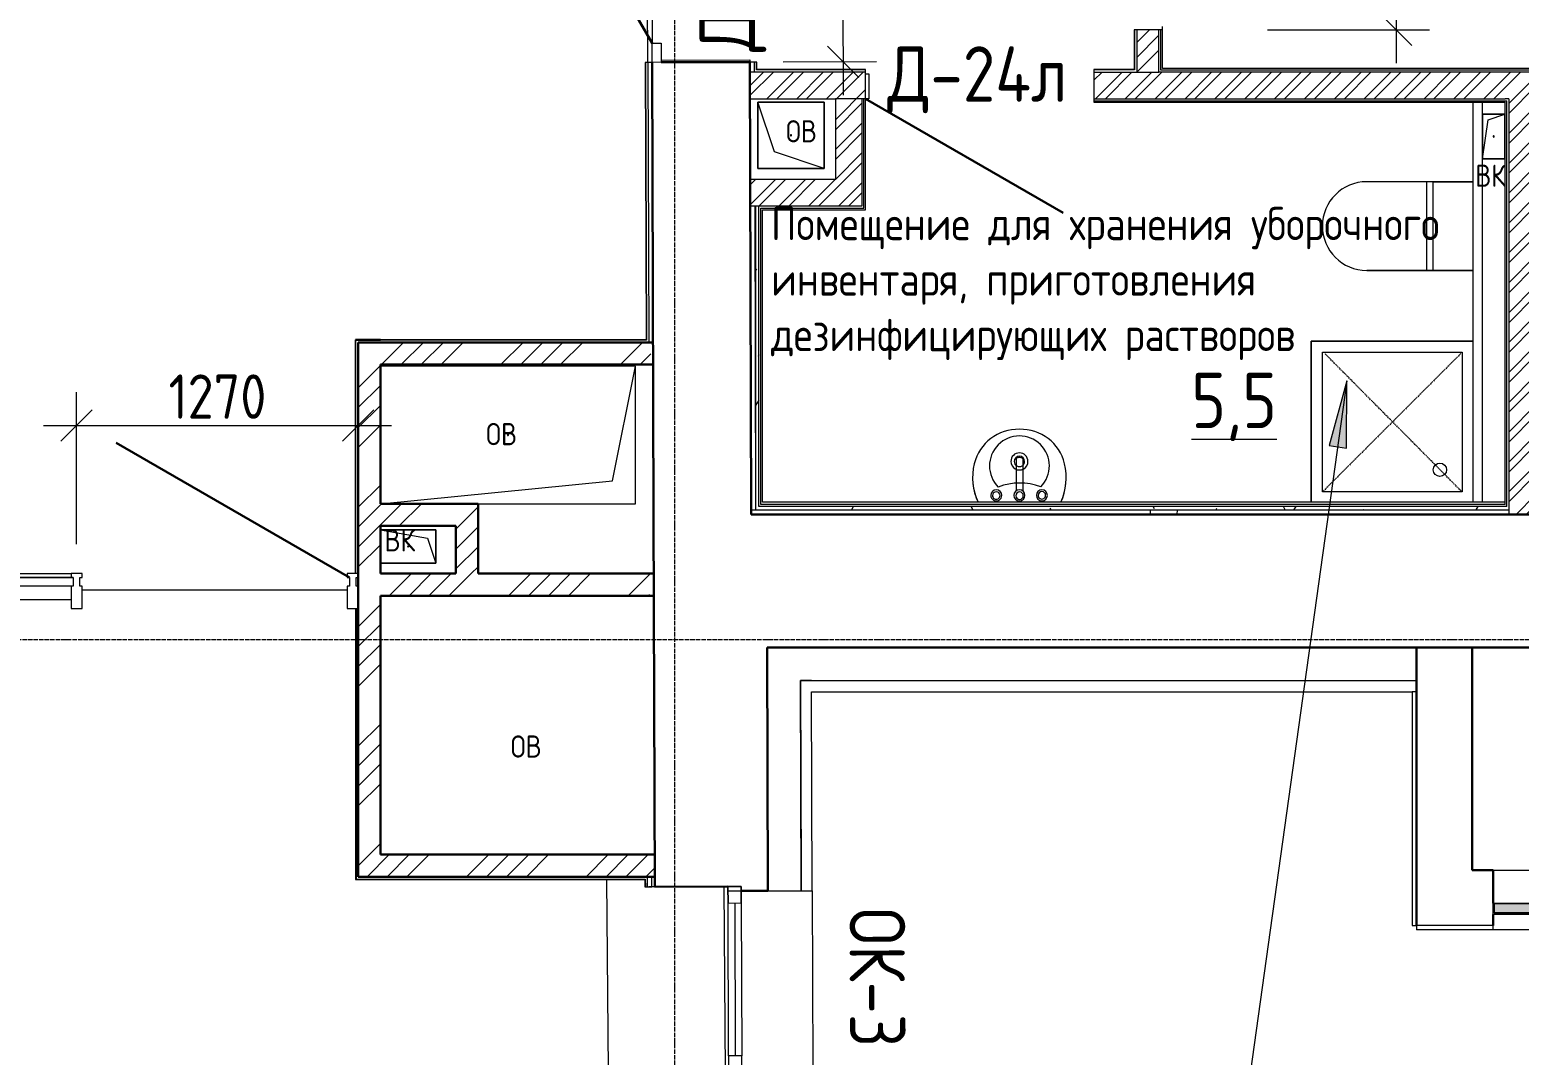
# Model space of a CAD drawing. Header units: millimetres. Extents: x -11345 to 411485, y -9810 to 73012.
# Drawn here: x 77995 to 84711, y 6421 to 11044 of the extents above; entities that cross this region are included whole.
import ezdxf

# ---------------------------------------------------------------- set-up
doc = ezdxf.new("R2010")
doc.units = ezdxf.units.MM
doc.linetypes.add('ADSK_Линия сетки', pattern=[25, 20, -2.5, 0, -2.5])
doc.linetypes.add('Hidden', pattern=[7.14375, 4.7625, -2.38125])
for name, color, linetype, lineweight in [('_ Окна', 7, 'Continuous', 9), ('Аннотация', 7, 'Continuous', 18), ('Витраж', 7, 'Continuous', 9), ('Двери', 7, 'Continuous', 9), ('Марки дверей', 7, 'Continuous', 20), ('Марки окон', 7, 'Continuous', 20), ('Марки помещений', 7, 'Continuous', 20), ('Обобщенные модели', 7, 'Continuous', 18), ('Окна', 7, 'Continuous', 9), ('Оси', 253, 'Continuous', 9), ('Перекрытие', 7, 'Continuous', 9), ('Размеры', 7, 'Continuous', 5), ('Сантехника', 7, 'Continuous', 18), ('Стены внутренние', 7, 'Continuous', 18), ('Стены наружные', 7, 'Continuous', 18), ('Стены несущие', 7, 'Continuous', 30), ('Стены отделка', 7, 'Continuous', 30), ('Стены штриховка', 7, 'Continuous', 9)]:
    doc.layers.add(name, color=color, linetype=linetype, lineweight=lineweight)
doc.styles.add('GOST Common_2', font='GOST_Common.ttf', dxfattribs={"width": 0.9, "height": 250})
doc.styles.add('GOST Common_5', font='GOST_Common.ttf', dxfattribs={"width": 0.9, "height": 100})
doc.styles.add('GOST Common_7', font='GOST_Common.ttf', dxfattribs={"width": 0.9, "height": 200})
doc.dimstyles.new('ADSK_Основной_2_мм', dxfattribs={"dimscale": 304.8, "dimtxt": 201.142999, "dimasz": 0.463911, "dimexe": 0.492126, "dimexo": 0.492126, "dimgap": 0.098425, "dimtad": 1, "dimrnd": 0.01, "dimdsep": 46, "dimtxsty": 'GOST Common_7', "dimblk1": 'OBLIQUE', "dimblk2": 'OBLIQUE', "dimsah": 1, "dimcen": 0.09, "dimdle": 0.492126, "dimazin": 2, "dimtfac": 1, "dimtdec": 4, "dimtix": 1, "dimtmove": 0, "dimatfit": 3, "dimfxl": 1, "dimtvp": 1, "dimtolj": 1, "dimtzin": 0, "dimlwd": 20, "dimlwe": 20, "dimarcsym": 2})
pattern_1 = [(0, (32053.86, 0), (406.4, 101.6), [33.528, -271.272, 33.528, -271.272, -1625.6]), (0, (32053.86, 0), (406.4, 101.6), [-609.6, 33.528, -576.072, 33.528, -271.272, -711.2]), (0, (32053.86, 0), (406.4, 101.6), [-1524, 33.528, -169.672, 33.528, -474.472]), (120, (32206.26, 50.8), (-291.18818, 301.15272), [33.528, -271.272, 33.528, -271.272, -1625.6]), (120, (32206.26, 50.8), (-291.18818, 301.15272), [-609.6, 33.528, -576.072, 33.528, -271.272, -711.2]), (120, (32206.26, 50.8), (-291.18818, 301.15272), [-1524, 33.528, -169.672, 33.528, -474.472]), (240, (32257.06, 254), (-115.21182, -402.75272), [33.528, -271.272, 33.528, -271.272, -1625.6]), (240, (32257.06, 254), (-115.21182, -402.75272), [-609.6, 33.528, -576.072, 33.528, -271.272, -711.2]), (240, (32257.06, 254), (-115.21182, -402.75272), [-1524, 33.528, -169.672, 33.528, -474.472])]

# ---------------------------------------------------------------- blocks, each defined once
blk = doc.blocks.new('AC_Дверь_Однопольная_Деревянная - 1000х2100 композит Д24л-3634978-План 1-го этажа')
at = {"layer": 'Двери', "lineweight": 30}
blk.add_line((515, 75), (-377, 590), dxfattribs=at)
blk = doc.blocks.new('Shower Tray _1_ - 730 x 730mm-665911-План 1-го этажа')
at = {"layer": 'Сантехника'}
for p, q in [((365, -365), (365, 360.9)), ((365, 360.9), (365, -365)), ((-315, -315), (-315, 315)), ((-315, 315), (315, 315)), ((315, 315), (315, -315)), ((315, -315), (-315, -315)), ((-365, -365), (365, -365)), ((365, -365), (-365, -365))]:
    blk.add_line(p, q, dxfattribs=at)
at = {"layer": 'Сантехника', "color": 8, "linetype": 'Hidden', "lineweight": 9, "true_color": 0x808080}
for p, q in [((-315, -315), (315, 315)), ((-315, 315), (304.3, -309.7))]:
    blk.add_line(p, q, dxfattribs=at)
at = {"layer": 'Сантехника'}
blk.add_circle((-215, 215), 30, dxfattribs=at)
blk = doc.blocks.new('SND_2D_Унитаз1 - 700x400-V2-План 1-го этажа')
at = {"layer": 'Сантехника'}
for p, q in [((-200, 160), (-200, -320)), ((-200, -20), (-200, 160)), ((200, -320), (200, 160)), ((200, 160), (200, -20)), ((-200, -20), (-200, -320)), ((200, -20), (-200, -20)), ((-200, -50), (200, -50)), ((200, -20), (200, -320))]:
    blk.add_line(p, q, dxfattribs=at)
blk.add_arc((0, -320), 200, 180, 360, dxfattribs=at)
blk.add_arc((0, -320), 200, 180, 360, dxfattribs=at)
blk = doc.blocks.new('Sink - Cloakroom - 440 x 350mm-V3-План 1-го этажа')
at = {"layer": 'Сантехника'}
for p, q in [((-15, -214.9), (-15, -70.7)), ((15, -214.9), (15, -70.7))]:
    blk.add_line(p, q, dxfattribs=at)
for centre, radius, start, end in [((53.3, -130.8), 264.4, 155.06502, 193.63505), ((53.3, -130.8), 264.4, 155.12373, 193.63505), ((-101.3, -50.7), 25, 0, 180), ((-101.3, -50.7), 25, 180, 0), ((-101.3, -50.7), 17, 360, 180), ((-101.3, -50.7), 17, 180, 360), ((0, -50.7), 25, 0, 180), ((0, -50.7), 25, 180, 0), ((-0.8, -49.2), 16.8, 90, 270), ((-0.8, -49.2), 16.8, 270, 90), ((104.3, -50.7), 25, 360, 180), ((104.3, -50.7), 25, 180, 360), ((104.3, -49.7), 17, 360, 180), ((104.3, -49.7), 17, 180, 360), ((-53.3, -130.8), 264.4, 346.36495, 24.93498), ((-53.3, -130.8), 264.4, 346.36495, 24.87627), ((0, -183.6), 135, 135.46291, 45.05561), ((-1.6, 160.3), 266.6, 249.19864, 291.31988), ((-5.9, -145.1), 203.5, 193.63505, 271.65578), ((-5.9, -145.1), 203.5, 193.63505, 271.65578), ((0, -203.6), 38.6, 360, 180), ((0, -203.6), 23.5, 360, 180), ((5.9, -145.1), 203.5, 268.34422, 346.36495), ((5.9, -145.1), 203.5, 268.34422, 346.36495), ((0, -203.6), 38.6, 180, 360), ((0, -203.6), 23.5, 180, 360)]:
    blk.add_arc(centre, radius, start, end, dxfattribs=at)
blk.add_ellipse((0, -214.9), major_axis=(-15, 0), ratio=0.428525, start_param=0, end_param=3.141593, dxfattribs=at)
blk = doc.blocks.new('AC_ДверьВитражная_Однопольная_Алюминиевая - Остекленная Правая-6453679-План 1-го этажа')
at = {"layer": 'Двери', "lineweight": 30}
blk.add_line((-607.5, 0), (444.7, -607.5), dxfattribs=at)
blk = doc.blocks.new('Прямоугольный импост - Импост структурный с накладкой - 160мм-6453690-План 1-го этажа')
at = {"layer": 'Витраж', "lineweight": 18}
for p, q in [((0, 17), (-50, 17)), ((-50, 17), (-50, 0)), ((-50, 0), (-40, 0)), ((-40, 0), (-40, -40)), ((-10, -40), (-10, 0)), ((-10, 0), (0, 0)), ((0, 0), (0, 17)), ((-40, -40), (-50, -40)), ((-50, -40), (-50, -140)), ((0, -40), (-10, -40)), ((0, -140), (0, -40)), ((-50, -140), (0, -140))]:
    blk.add_line(p, q, dxfattribs=at)
blk = doc.blocks.new('PNS_Панель прямоугольная - Нр_Стекло - 40мм-6453691-План 1-го этажа')
at = {"layer": '_ Окна'}
for p, q in [((-527.5, 40), (527.5, 40)), ((527.5, 0), (-527.5, 0))]:
    blk.add_line(p, q, dxfattribs=at)
at = {"layer": 'Окна'}
blk.add_line((-537.5, 0), (537.5, 0), dxfattribs=at)
blk = doc.blocks.new('Прямоугольный импост - Импост структурный с накладкой - 160мм-6453677-План 1-го этажа')
at = {"layer": 'Витраж', "lineweight": 18}
for p, q in [((-25, 0), (-25, 17)), ((-25, 17), (25, 17)), ((-15, 0), (-25, 0)), ((-15, -40), (-15, 0)), ((25, 0), (15, 0)), ((15, 0), (15, -40)), ((25, 17), (25, 0)), ((-25, -140), (-25, -40)), ((-25, -40), (-15, -40)), ((15, -40), (25, -40)), ((25, -40), (25, -140)), ((25, -140), (-25, -140))]:
    blk.add_line(p, q, dxfattribs=at)
blk = doc.blocks.new('АС_Дверь_Однопольная_Алюминиевая - 1030х2200 алюм ост с мат_плёнкой Д19п-6540856-План 1-го этажа')
at = {"layer": 'Двери'}
for p, q in [((-390, -180), (-303, -180)), ((-390, -220), (-390, -180)), ((-303, -180), (-303, -220)), ((553, -180), (640, -180)), ((553, -220), (553, -180)), ((640, -180), (640, -220)), ((-303, -220), (-390, -220)), ((640, -220), (553, -220))]:
    blk.add_line(p, q, dxfattribs=at)
at = {"layer": 'Двери', "lineweight": 30}
blk.add_line((553, -220), (-188.3, -648), dxfattribs=at)
blk = doc.blocks.new('GM_Отверстие прямоугольное _в плите_ - Отверстие-1433289-План 1-го этажа')
at = {"layer": 'Обобщенные модели'}
for p, q in [((-50, -100), (-50, 100)), ((-50, 100), (50, 100)), ((50, 100), (-50, 100)), ((-50, 100), (-50, -100)), ((-50, -100), (-25, 75)), ((-25, 75), (50, 100)), ((50, 100), (50, -100)), ((50, -100), (50, 100)), ((50, -100), (-50, -100)), ((-50, -100), (50, -100))]:
    blk.add_line(p, q, dxfattribs=at)
for start, end in [(360, 180), (180, 360), (60, 165), (300, 360), (195, 270)]:
    blk.add_arc((0, 0), 2.5, start, end, dxfattribs=at)
blk = doc.blocks.new('окна_rehau_однопольное_фрамуга_сверху - 800х2240 _нов_-2056538-План 1-го этажа')
at = {"layer": '_ Окна', "lineweight": 18}
for p, q in [((-420, 75), (-420, 135)), ((-420, 135), (-344, 135)), ((-344, 135), (-344, 75)), ((344, 135), (344, 75)), ((420, 135), (344, 135)), ((420, 75), (420, 135)), ((-344, 75), (-420, 75)), ((344, 75), (420, 75))]:
    blk.add_line(p, q, dxfattribs=at)
at = {"layer": '_ Окна'}
for p, q in [((-400, 75), (-400, 135)), ((400, 75), (400, 135)), ((-344, 105), (344, 105))]:
    blk.add_line(p, q, dxfattribs=at)
at = {"layer": 'Окна'}
for p, q in [((-420, 135), (-420, 75)), ((-344, 135), (-420, 135)), ((-344, 135), (344, 135)), ((420, 135), (344, 135)), ((420, 75), (420, 135)), ((-420, 75), (-344, 75)), ((344, 75), (-344, 75)), ((344, 75), (420, 75))]:
    blk.add_line(p, q, dxfattribs=at)
blk = doc.blocks.new('GM_Отверстие прямоугольное _в плите_ - Отверстие-2450338-План 1-го этажа')
at = {"layer": 'Обобщенные модели'}
for p, q in [((-150, -150), (-150, 150)), ((-150, 150), (150, 150)), ((150, 150), (-150, 150)), ((-150, 150), (-150, -150)), ((-75, 75), (150, 150)), ((150, 150), (150, -150)), ((150, -150), (150, 150)), ((-150, -150), (-75, 75)), ((150, -150), (-150, -150)), ((-150, -150), (150, -150))]:
    blk.add_line(p, q, dxfattribs=at)
for start, end in [(360, 180), (180, 360), (60, 165), (300, 360), (195, 270)]:
    blk.add_arc((0, 0), 2.5, start, end, dxfattribs=at)
blk = doc.blocks.new('GM_Отверстие прямоугольное _в плите_ - Отверстие-V50-План 1-го этажа')
at = {"layer": 'Обобщенные модели'}
for p, q in [((-150, -150), (-150, 150)), ((-150, 150), (150, 150)), ((150, 150), (-150, 150)), ((-150, 150), (-150, -150)), ((-75, 75), (150, 150)), ((150, 150), (150, -150)), ((150, -150), (150, 150)), ((-150, -150), (-75, 75)), ((150, -150), (-150, -150)), ((-150, -150), (150, -150))]:
    blk.add_line(p, q, dxfattribs=at)
for start, end in [(360, 180), (180, 360), (60, 165), (300, 360), (195, 270)]:
    blk.add_arc((0, 0), 2.5, start, end, dxfattribs=at)
blk = doc.blocks.new('Жалюзи помышленые - 900 x700 мм-2348938-План 1-го этажа')
at = {"layer": 'Окна', "true_color": 0x373f43}
for points in [[(-419.1, -21.2), (445, -21.2), (447.5, -18.7), (-447.5, -18.7), (-445, -21.2)], [(445, -61), (445, -21.2), (-445, -21.2), (-445, -61), (442.3, -61)], [(442.3, -63.7), (445, -61), (-445, -61), (-442.3, -63.7), (441.2, -63.7)], [(400, -66.2), (402.5, -63.7), (-402.5, -63.7), (-400, -66.2)], [(-400, -68.7), (400, -68.7), (400, -66.2), (-400, -66.2)]]:
    blk.add_hatch(color=149, dxfattribs=at).paths.add_polyline_path(points)
at = {"layer": '_ Окна', "lineweight": 18}
for p, q in [((-450, -18.7), (-447.5, -18.7)), ((-450, -68.7), (-450, -18.7)), ((-447.5, -18.7), (-445, -21.2)), ((-445, -21.2), (-445, -61)), ((-445, -61), (-442.3, -63.7)), ((-442.3, -63.7), (-402.5, -63.7)), ((-402.5, -63.7), (-400, -66.2)), ((-400, -66.2), (-400, -68.7)), ((400, -66.2), (402.5, -63.7)), ((400, -68.7), (400, -66.2)), ((402.5, -63.7), (442.3, -63.7)), ((442.3, -63.7), (445, -61)), ((445, -21.2), (447.5, -18.7)), ((445, -61), (445, -21.2)), ((447.5, -18.7), (450, -18.7)), ((450, -18.7), (450, -68.7)), ((-400, -68.7), (-450, -68.7)), ((450, -68.7), (400, -68.7))]:
    blk.add_line(p, q, dxfattribs=at)
at = {"layer": 'Окна'}
for p, q in [((-447.5, -18.7), (447.5, -18.7)), ((445, -21.2), (-445, -21.2)), ((445, -61), (-445, -61)), ((-402.5, -63.7), (402.5, -63.7)), ((400, -66.2), (-400, -66.2)), ((400, -68.7), (-400, -68.7))]:
    blk.add_line(p, q, dxfattribs=at)
blk = doc.blocks.new('Прямоугольный импост - Импост структурный с накладкой - 100мм-6196072-План 1-го этажа')
at = {"layer": 'Витраж'}
for p, q in [((45075, 8592), (46130, 8592)), ((45075, 8475), (46130, 8475))]:
    blk.add_line(p, q, dxfattribs=at)
blk = doc.blocks.new('GM_Отверстие прямоугольное _в плите_ - Отверстие-V77-План 1-го этажа')
at = {"layer": 'Обобщенные модели'}
for p, q in [((-75, -125), (-75, 125)), ((-75, 125), (75, 125)), ((75, 125), (-75, 125)), ((-75, 125), (-75, -125)), ((-75, -125), (-37.5, 87.5)), ((-37.5, 87.5), (75, 125)), ((75, 125), (75, -125)), ((75, -125), (75, 125))]:
    blk.add_line(p, q, dxfattribs=at)
for start, end in [(360, 180), (180, 360), (60, 165), (300, 360), (195, 270)]:
    blk.add_arc((0, 0), 2.5, start, end, dxfattribs=at)
blk = doc.blocks.new('GM_Отверстие прямоугольное _в плите_ - Отверстие-7241419-План 1-го этажа')
at = {"layer": 'Обобщенные модели'}
for p, q in [((-310, 575), (-206.7, -471.7)), ((310, -575), (310, 575)), ((310, -575), (310, 575)), ((-310, 135), (-310, -575)), ((-310, 135), (-310, -575)), ((-206.7, -471.7), (310, -575)), ((-310, -575), (310, -575)), ((-310, -575), (310, -575))]:
    blk.add_line(p, q, dxfattribs=at)
for start, end in [(0, 180), (180, 360), (240, 0), (0, 105), (195, 210)]:
    blk.add_arc((0, 0), 2.5, start, end, dxfattribs=at)
blk = doc.blocks.new('_Oblique')
at = {"color": 0, "linetype": 'ByBlock', "lineweight": -2}
blk.add_line((-0.5, -0.5), (0.5, 0.5), dxfattribs=at)
blk = doc.blocks.new('DIMBLOCK39-План 1-го этажа')
at = {"layer": 'Defpoints', "color": 0, "transparency": 16777216}
for p in [(81238.9, 11928.9), (81242.1, 10898.9), (81662.7, 10900.2)]:
    blk.add_point(p, dxfattribs=at)
at = {"layer": 'Размеры', "color": 0, "transparency": 16777216}
for p, q in [((81659.1, 12080.2), (81663.2, 10750.2)), ((81388.9, 11929.4), (81809.6, 11930.7)), ((81392.1, 10899.4), (81812.7, 10900.7))]:
    blk.add_line(p, q, dxfattribs=at)
at = {"layer": 'Размеры', "color": 0, "transparency": 16777216, "xscale": 141.4, "yscale": 141.4, "zscale": 141.4}
for p, rotation in [((81659.6, 11930.2), 90.1745227978506), ((81662.7, 10900.2), 270.1745227978506)]:
    blk.add_blockref('_Oblique', p, dxfattribs=dict(at, rotation=rotation))
at = {"layer": 'Размеры', "color": 0, "lineweight": 20, "transparency": 16777216, "insert": (81791.2, 11415.6), "char_height": 200, "width": 560.473, "attachment_point": 5, "rotation": 270.17452, "style": 'GOST Common_7'}
blk.add_mtext('\\A1;1030', dxfattribs=at)
blk = doc.blocks.new('DIMBLOCK41-План 1-го этажа')
at = {"layer": 'Defpoints', "color": 0, "transparency": 16777216}
for p in [(83328.6, 12074.4), (83426.3, 11044.4), (84156.6, 11044.4)]:
    blk.add_point(p, dxfattribs=at)
at = {"layer": 'Размеры', "color": 0, "transparency": 16777216}
for p, q in [((84156.6, 12224.4), (84156.6, 10894.4)), ((83478.6, 12074.4), (84306.6, 12074.4)), ((83576.3, 11044.4), (84306.6, 11044.4))]:
    blk.add_line(p, q, dxfattribs=at)
at = {"layer": 'Размеры', "color": 0, "transparency": 16777216, "xscale": 141.4, "yscale": 141.4, "zscale": 141.4}
for p, rotation in [((84156.6, 12074.4), 90), ((84156.6, 11044.4), 270)]:
    blk.add_blockref('_Oblique', p, dxfattribs=dict(at, rotation=rotation))
at = {"layer": 'Размеры', "color": 0, "lineweight": 20, "transparency": 16777216, "insert": (84026.6, 11559.4), "char_height": 200, "width": 560.473, "attachment_point": 5, "rotation": 90, "style": 'GOST Common_7'}
blk.add_mtext('\\A1;1030', dxfattribs=at)
blk = doc.blocks.new('DIMBLOCK54-План 1-го этажа')
at = {"layer": 'Defpoints', "color": 0, "transparency": 16777216}
for p in [(79476.4, 9260.4), (78206.4, 8575), (79476.4, 8585)]:
    blk.add_point(p, dxfattribs=at)
at = {"layer": 'Размеры', "color": 0, "transparency": 16777216}
for p, q in [((78206.4, 8725), (78206.4, 9410.4)), ((79476.4, 8735), (79476.4, 9410.4)), ((78056.4, 9260.4), (79626.4, 9260.4))]:
    blk.add_line(p, q, dxfattribs=at)
at = {"layer": 'Размеры', "color": 0, "transparency": 16777216, "xscale": 141.4, "yscale": 141.4, "zscale": 141.4, "rotation": 180}
blk.add_blockref('_Oblique', (78206.4, 9260.4), dxfattribs=at)
at = {"layer": 'Размеры', "color": 0, "transparency": 16777216, "xscale": 141.4, "yscale": 141.4, "zscale": 141.4}
blk.add_blockref('_Oblique', (79476.4, 9260.4), dxfattribs=at)
at = {"layer": 'Размеры', "color": 0, "lineweight": 20, "transparency": 16777216, "insert": (78841.4, 9390.4), "char_height": 200, "width": 560.473, "attachment_point": 5, "style": 'GOST Common_7'}
blk.add_mtext('\\A1;1270', dxfattribs=at)
blk = doc.blocks.new('оси')
at = {"layer": 'Оси', "linetype": 'ADSK_Линия сетки'}
for p, q in [((55350, -6855.047), (55350, 46377.998)), ((-5146.135, 10450), (62505.288, 10450))]:
    blk.add_line(p, q, dxfattribs=at)

msp = doc.modelspace()

# ---------------------------------------------------------------- hatches: boundary and pattern name
at = {"layer": 'Аннотация', "lineweight": 9}
msp.add_hatch(color=256, dxfattribs=at).paths.add_polyline_path([(83934.27117, 9460.82063), (83853.60501, 9169.18235), (83931.83519, 9158.24175)])
at = {"layer": 'Стены внутренние', "lineweight": 9}
h = msp.add_hatch(dxfattribs=at)
h.set_pattern_fill('FP_12', color=256, style=0, pattern_type=2)
h.set_pattern_definition(pattern_1)
h.paths.add_polyline_path([(81268.25616, 8884.9838), (81268.25616, 8914.42881), (81283.23922, 8914.42881), (81283.23922, 10268.77931), (81268.23922, 10268.77931), (81268.23922, 8884.9838)])
h = msp.add_hatch(dxfattribs=at)
h.set_pattern_fill('ANSI34', color=256, scale=20)
h.paths.add_polyline_path([(79528.20064, 7325), (79576.36393, 7325), (79576.36393, 9646.42881), (79475.31352, 9645.3784), (79474.36393, 9644.42881), (79474.36393, 9634.42881), (79476.36393, 9634.42881), (79476.36393, 7325), (79519.83166, 7325)])
h = msp.add_hatch(dxfattribs=at)
h.set_pattern_fill('ANSI34', color=256, scale=20)
h.paths.add_polyline_path([(80368.86393, 9534.42881), (80796.21703, 9534.42881), (80796.21703, 9634.42881), (79576.36393, 9634.42881), (79576.36393, 9534.42881), (80207.0948, 9534.42881)])
h = msp.add_hatch(dxfattribs=at)
h.set_pattern_fill('ANSI34', color=256, scale=20)
h.paths.add_polyline_path([(79679.30181, 8807.05696), (79916.36393, 8807.05696), (79916.36393, 8907.05696), (79576.36393, 8907.05696), (79576.36393, 8807.05696), (79603.35991, 8807.05696)])
h = msp.add_hatch(dxfattribs=at)
h.set_pattern_fill('ANSI34', color=256, scale=20)
h.paths.add_polyline_path([(80016.36393, 8592.01094), (80016.36393, 8907.05696), (79916.36393, 8907.05696), (79916.36393, 8592.01094)])
h = msp.add_hatch(dxfattribs=at)
h.set_pattern_fill('FP_12', color=256, style=0, pattern_type=2)
h.set_pattern_definition(pattern_1)
h.paths.add_polyline_path([(81268.25616, 8879.42881), (84647.96393, 8879.42881), (84647.96393, 8894.42881), (81268.25616, 8894.42881)])
h = msp.add_hatch(dxfattribs=at)
h.set_pattern_fill('ANSI34', color=256, scale=20)
h.paths.add_polyline_path([(80530.29148, 8492.01094), (80788.86393, 8492.01094), (80788.86393, 8592.01094), (79576.36393, 8592.01094), (79576.36393, 8492.01094), (80368.86393, 8492.01094)])
h = msp.add_hatch(dxfattribs=at)
h.set_pattern_fill('ANSI34', color=256, scale=20)
h.paths.add_polyline_path([(80813.24497, 7225), (80812.94037, 7325), (79476.36393, 7325), (79476.36393, 7225), (80734.88778, 7225)])
at = {"layer": 'Стены штриховка'}
h = msp.add_hatch(dxfattribs=at)
h.set_pattern_fill('ANSI34', color=256, scale=15)
h.paths.add_polyline_path([(83086.75688, 11044.42881), (82986.75688, 11044.42881), (82986.75688, 10853.77931), (83086.75688, 10853.77931)])
h = msp.add_hatch(dxfattribs=at)
h.set_pattern_fill('ANSI32', color=256, scale=10)
h.paths.add_polyline_path([(84783.86393, 10853.77931), (83086.75688, 10853.77931), (82793.5456, 10853.77931), (82793.5456, 10733.77931), (84647.96393, 10733.77931), (84663.86393, 10733.77931), (84663.86393, 8859.42881), (84783.86393, 8859.42881)])
h.paths.add_polyline_path([(81763.5456, 10853.77931), (81242.23364, 10853.77931), (81242.59968, 10733.77931), (81627.6456, 10733.77931), (81763.5456, 10733.77931)])
h.paths.add_polyline_path([(81747.6456, 10733.77931), (81627.6456, 10733.77931), (81627.6456, 10368.77931), (81243.71306, 10368.77931), (81244.0791, 10248.77931), (81747.6456, 10248.77931)])

# ---------------------------------------------------------------- linework, layer by layer
at = {"layer": 'Аннотация', "lineweight": 9}
for p, q in [((83934.27117, 9460.82063), (83436.82856, 5903.88495)), ((83934.27117, 9460.82063), (83853.60501, 9169.18235)), ((83931.83519, 9158.24175), (83934.27117, 9460.82063)), ((83853.60501, 9169.18235), (83931.83519, 9158.24175))]:
    msp.add_line(p, q, dxfattribs=at)
at = {"layer": 'Перекрытие'}
for p, q in [((80782.05846, 10897.51554), (80778.92109, 11927.51079)), ((80799.1859, 11840.57203), (80801.79327, 10984.576)), ((80842.02763, 10907.69819), (81242.02577, 10908.91659)), ((81242.02577, 10908.91659), (81242.05623, 10898.91676)), ((79426.36393, 8517.01094), (78231.36393, 8517.01094)), ((80596.00913, 7213), (80602.54336, 6352.055)), ((80813.38128, 7180.22975), (80786.24721, 7180.02381)), ((81132.63017, 6342.62853), (81126.26573, 7181.20142))]:
    msp.add_line(p, q, dxfattribs=at)
msp.add_lwpolyline([(81763.5456, 10845.77931), (81778.5456, 10845.77931), (81778.5456, 10733.77931)], dxfattribs=at)
at = {"layer": 'Стены внутренние'}
for p, q in [((84503.86393, 8914.42881), (84503.86393, 10717.87931)), ((84543.86393, 10717.87931), (84543.86393, 8914.42881)), ((84593.86393, 7255.54074), (85493.86393, 7255.54074))]:
    msp.add_line(p, q, dxfattribs=at)
at = {"layer": 'Стены наружные'}
for p, q in [((81523.43891, 7162.41112), (81525.8757, 6362.41483)), ((84248.86675, 7005.54074), (84248.86675, 6985.54074)), ((85858.86393, 6985.54074), (84248.86675, 6985.54074)), ((84593.86393, 6985.54074), (84593.86393, 7005.54074))]:
    msp.add_line(p, q, dxfattribs=at)
at = {"layer": 'Стены несущие'}
for p, q in [((80802.05827, 10897.5764), (80808.26649, 8859.42881)), ((81242.05623, 10898.91664), (80842.05809, 10897.69824)), ((81248.26853, 8859.42881), (81242.05623, 10898.91664)), ((79576.36393, 9646.42881), (79464.36393, 9646.42881)), ((79476.36393, 9634.42881), (79476.36393, 7225)), ((80805.90583, 9634.42881), (79476.36393, 9634.42881)), ((79576.36393, 8907.05696), (79576.36393, 9534.42881)), ((79576.36393, 9534.42881), (80806.21043, 9534.42881)), ((80016.36393, 8907.05696), (79576.36393, 8907.05696)), ((80016.36393, 8592.01094), (80016.36393, 8907.05696)), ((79576.36393, 8592.01094), (79576.36393, 8807.05696)), ((79576.36393, 8807.05696), (79916.36393, 8807.05696)), ((79916.36393, 8807.05696), (79916.36393, 8592.01094)), ((80808.26649, 8859.42881), (80813.38128, 7180.24837)), ((87147.67333, 8859.42881), (81248.26853, 8859.42881)), ((79916.36393, 8592.01094), (79576.36393, 8592.01094)), ((80809.08104, 8592.01094), (80016.36393, 8592.01094)), ((79576.36393, 8492.01094), (80809.38564, 8492.01094)), ((79576.36393, 7325), (79576.36393, 8492.01094)), ((81320.0961, 8259.54584), (81323.43984, 7161.80192)), ((81320.09646, 8259.42881), (87661.82321, 8259.42881)), ((84248.86393, 7005.54074), (84248.86393, 8259.42881)), ((84498.86393, 7255.54074), (84498.86393, 8259.42881)), ((80812.94037, 7325), (79576.36393, 7325)), ((84593.86393, 7255.54074), (84498.86393, 7255.54074)), ((84593.86393, 7105.54074), (84593.86393, 7255.54074)), ((79476.36393, 7225), (80813.24497, 7225)), ((80813.38128, 7180.24837), (81143.37975, 7181.25355)), ((81203.44039, 7161.4364), (81323.43984, 7161.80192)), ((84593.86393, 7005.54074), (84593.86393, 7055.54074))]:
    msp.add_line(p, q, dxfattribs=at)
at = {"layer": 'Стены отделка', "lineweight": 9}
for p, q in [((83102.65688, 11044.42881), (82974.75688, 11044.42881)), ((82974.75688, 11044.42881), (82974.75688, 10865.77931)), ((83102.65688, 10869.67931), (83102.65688, 11059.42881)), ((80802.05827, 10897.5764), (80770.07847, 10897.47899)), ((80770.07847, 10897.47899), (80773.87687, 9646.42881)), ((80808.26649, 8859.42881), (80802.07832, 10897.5764)), ((81274.09581, 10899.01423), (81242.09596, 10898.91676)), ((81242.09596, 10898.91676), (81248.23931, 8884.92279)), ((81262.09587, 10898.97768), (81262.23374, 10853.77931)), ((81262.14223, 10883.77931), (81262.14223, 10853.77931)), ((81274.19719, 10865.77931), (81274.09581, 10899.01423)), ((81763.5456, 10865.77931), (81274.19719, 10865.77931)), ((81763.5456, 10733.77931), (81763.5456, 10865.77931)), ((82793.5456, 10865.77931), (82793.5456, 10717.87931)), ((82974.75688, 10865.77931), (82793.5456, 10865.77931)), ((84783.86393, 10853.77931), (83086.75688, 10853.77931)), ((84799.76393, 10869.67931), (83102.65688, 10869.67931)), ((81242.55924, 10733.77931), (81627.6456, 10733.77931)), ((81627.6456, 10733.77931), (81627.6456, 10368.77931)), ((82793.5456, 10717.87931), (84647.96393, 10717.87931)), ((84663.86393, 10733.77931), (84647.96393, 10733.77931)), ((84647.96393, 8903.42881), (84647.96393, 10717.87931)), ((84663.86393, 10733.77931), (84663.86393, 8879.42881)), ((81627.6456, 10368.77931), (81243.67104, 10368.77931)), ((81264.07919, 10248.77931), (81268.23922, 8884.9838)), ((81299.13922, 8914.42881), (81299.13922, 10232.87931)), ((79461.86393, 9646.42881), (79461.86393, 8592.01094)), ((80773.87687, 9646.42881), (79576.36393, 9646.42881)), ((81248.26853, 8879.42881), (81248.26853, 8859.42881)), ((81248.26853, 8879.42881), (84663.86393, 8879.42881)), ((81268.25616, 8914.42881), (81268.25616, 8879.42881)), ((84647.96393, 8914.42881), (81299.13922, 8914.42881)), ((83048.07066, 8860.50035), (83048.26778, 8879.42881)), ((83168.27429, 8879.42881), (83168.06601, 8859.42881)), ((83150.9645, 8859.42881), (83048.07066, 8860.50035)), ((79464.36393, 8435.01094), (79464.36393, 7213)), ((79476.36393, 7225), (79476.36393, 8442.01094)), ((81470.0954, 8260.00274), (81320.0961, 8259.54584)), ((81470.09715, 8259.42881), (81470.0954, 8260.00274)), ((81520.55348, 8109.6945), (81470.55371, 8109.5422)), ((84248.86393, 8109.42881), (81470.55405, 8109.42881)), ((81520.55429, 8109.42881), (81520.55348, 8109.6945)), ((81520.70659, 8059.42881), (84228.86393, 8059.42881)), ((81523.43891, 7162.41112), (81520.70659, 8059.42881)), ((84228.86393, 8059.42881), (84228.86393, 7005.54074)), ((79464.36393, 7213), (80768.43158, 7213)), ((80768.43158, 7213), (80768.76944, 7180.11248)), ((80780.7697, 7180.14903), (80780.30893, 7225)), ((80800.77013, 7180.20995), (80800.30999, 7225)), ((81473.27278, 7216.87552), (81473.43914, 7162.25882)), ((80768.76944, 7180.11248), (80800.77013, 7180.20995)), ((81323.43984, 7161.80192), (81523.43891, 7162.41112)), ((81323.43984, 7161.80192), (81323.43984, 7161.80192)), ((84228.86393, 7005.54074), (84248.86393, 7005.54074))]:
    msp.add_line(p, q, dxfattribs=at)
for points in [[(81747.6456, 10733.77931), (81747.6456, 10248.77931), (81244.03656, 10248.77931)], [(81299.13922, 10232.87931), (81763.5456, 10232.87931), (81763.5456, 10733.77931)]]:
    msp.add_lwpolyline(points, dxfattribs=at)
at = {"layer": 'Стены штриховка'}
for p, q in [((82976.75688, 11044.42881), (82976.75688, 10863.77931)), ((82986.75688, 11044.42881), (82986.75688, 10853.77931)), ((83086.75688, 10853.77931), (83086.75688, 11044.42881)), ((83095.75688, 10862.77931), (83095.75688, 11044.42881)), ((80772.07846, 10897.48508), (80775.88295, 9644.42881)), ((80782.07842, 10897.51554), (80785.91336, 9634.42881)), ((81272.20328, 10863.77931), (81272.09582, 10899.00814)), ((81763.5456, 10853.77931), (81242.25464, 10853.77931)), ((81763.5456, 10863.77931), (81272.20328, 10863.77931)), ((82976.75688, 10863.77931), (82793.5456, 10863.77931)), ((82793.5456, 10853.77931), (83086.75688, 10853.77931)), ((84792.86393, 10862.77931), (83095.75688, 10862.77931)), ((81778.5456, 10733.77931), (81627.6456, 10733.77931)), ((82793.5456, 10733.77931), (84647.96393, 10733.77931)), ((82793.5456, 10724.77931), (84654.86393, 10724.77931)), ((84654.86393, 8894.42881), (84654.86393, 10724.77931)), ((81292.23922, 8903.42881), (81292.23922, 10239.77931)), ((79463.86393, 9644.42881), (79463.86393, 8592.01094)), ((80775.88295, 9644.42881), (79466.36393, 9644.42881)), ((84654.86393, 8894.42881), (81283.23922, 8894.42881)), ((84647.96393, 8903.42881), (81292.23922, 8903.42881)), ((84663.86393, 8879.42881), (84663.86393, 8859.42881)), ((79466.36393, 8435.01094), (79466.36393, 7215)), ((81473.43914, 7162.25882), (81470.55371, 8109.5422)), ((81470.55371, 8109.5422), (81473.27278, 7216.87552)), ((84248.86393, 8059.42881), (84228.86393, 8059.42881)), ((79466.36393, 7215), (80770.41114, 7215)), ((80770.41114, 7215), (80770.76948, 7180.11857)), ((84593.86393, 7005.54074), (84248.86393, 7005.54074))]:
    msp.add_line(p, q, dxfattribs=at)
for points in [[(81292.23922, 10239.77931), (81756.6456, 10239.77931), (81756.6456, 10733.77931)], [(81283.23922, 8894.42881), (81283.23922, 10248.77931), (81268.23922, 10248.77931), (81268.23922, 8884.9838)]]:
    msp.add_lwpolyline(points, dxfattribs=at)

# ---------------------------------------------------------------- block references
msp.add_blockref('оси', (25553.42928, -2155))
at = {"layer": '_ Окна', "rotation": 180}
msp.add_blockref('PNS_Панель прямоугольная - Нр_Стекло - 40мм-6453691-План 1-го этажа', (77653.86393, 8575.01094), dxfattribs=at)
at = {"layer": 'Витраж'}
for name, p in [('Прямоугольный импост - Импост структурный с накладкой - 100мм-6196072-План 1-го этажа', (32051.36393, 0)), ('Прямоугольный импост - Импост структурный с накладкой - 160мм-6453690-План 1-го этажа', (79476.36393, 8575.01094))]:
    msp.add_blockref(name, p, dxfattribs=at)
at = {"layer": 'Витраж', "extrusion": (0, 0, -1)}
msp.add_blockref('Прямоугольный импост - Импост структурный с накладкой - 160мм-6453677-План 1-го этажа', (-78206.36393, 8575.01094), dxfattribs=at)
at = {"layer": 'Двери', "rotation": 270.1745227978509}
msp.add_blockref('АС_Дверь_Однопольная_Алюминиевая - 1030х2200 алюм ост с мат_плёнкой Д19п-6540856-План 1-го этажа', (81020.10782, 11538.24355), dxfattribs=at)
at = {"layer": 'Двери', "color": 8, "true_color": 0x7f7f7f, "rotation": 180}
for name, p in [('AC_Дверь_Однопольная_Деревянная - 1000х2100 композит Д24л-3634978-План 1-го этажа', (82278.5456, 10808.77931)), ('AC_ДверьВитражная_Однопольная_Алюминиевая - Остекленная Правая-6453679-План 1-го этажа', (78828.86393, 8575.01094))]:
    msp.add_blockref(name, p, dxfattribs=at)
at = {"layer": 'Обобщенные модели'}
for name, p, rotation in [('GM_Отверстие прямоугольное _в плите_ - Отверстие-2450338-План 1-го этажа', (81427.6456, 10568.77931), 89.99999999999955), ('GM_Отверстие прямоугольное _в плите_ - Отверстие-V50-План 1-го этажа', (81427.6456, 10568.77931), 89.99999999999925), ('GM_Отверстие прямоугольное _в плите_ - Отверстие-7241419-План 1-го этажа', (80151.36393, 9217.05696), 90.00000000000078), ('GM_Отверстие прямоугольное _в плите_ - Отверстие-V77-План 1-го этажа', (79701.36393, 8714.42881), 269.9999999999999)]:
    msp.add_blockref(name, p, dxfattribs=dict(at, rotation=rotation))
msp.add_blockref('GM_Отверстие прямоугольное _в плите_ - Отверстие-1433289-План 1-го этажа', (84596.36393, 10563.21826), dxfattribs=at)
at = {"layer": 'Окна', "rotation": 270.1745227978507}
msp.add_blockref('окна_rehau_однопольное_фрамуга_сверху - 800х2240 _нов_-2056538-План 1-го этажа', (81069.65942, 6761.02704), dxfattribs=at)
at = {"layer": 'Окна'}
msp.add_blockref('Жалюзи помышленые - 900 x700 мм-2348938-План 1-го этажа', (85043.86393, 7124.19074), dxfattribs=at)
at = {"layer": 'Сантехника'}
for name, p, rotation in [('SND_2D_Унитаз1 - 700x400-V2-План 1-го этажа', (84343.86393, 10159.42881), 269.9999999999991), ('Shower Tray _1_ - 730 x 730mm-665911-План 1-го этажа', (84138.86393, 9275.32881), 180), ('Sink - Cloakroom - 440 x 350mm-V3-План 1-го этажа', (82457.6456, 8894.42881), 180)]:
    msp.add_blockref(name, p, dxfattribs=dict(at, rotation=rotation))

# ---------------------------------------------------------------- texts
at = {"layer": 'Аннотация', "color": 251, "lineweight": 9, "true_color": 0x4b4b4b, "char_height": 100, "width": 156.348, "attachment_point": 1, "line_spacing_factor": 1.022766, "style": 'GOST Common_5'}
for s, insert in [('\\pxt3.6,7.2,10.8,14.4,18,21.6,25.2,28.8,32.4,36,39.6,43.2,46.8,50.4,54,57.6,61.2,64.8,68.4,72,75.6,79.2,82.8,86.4,90,93.6,97.2,100.8,104.4,108,111.6,115.2;{ОВ}', (81404.81417, 10636.64067)), ('\\pxt3.6,7.2,10.8,14.4,18,21.6,25.2,28.8,32.4,36,39.6,43.2,46.8,50.4,54,57.6,61.2,64.8,68.4,72,75.6,79.2,82.8,86.4,90,93.6,97.2,100.8,104.4,108,111.6,115.2;{ВК}', (84513.31299, 10436.64596)), ('\\pxt3.6,7.2,10.8,14.4,18,21.6,25.2,28.8,32.4,36,39.6,43.2,46.8,50.4,54,57.6,61.2,64.8,68.4,72,75.6,79.2,82.8,86.4,90,93.6,97.2,100.8,104.4,108,111.6,115.2;{ОВ}', (80052.82571, 9271.2712)), ('\\pxt3.6,7.2,10.8,14.4,18,21.6,25.2,28.8,32.4,36,39.6,43.2,46.8,50.4,54,57.6,61.2,64.8,68.4,72,75.6,79.2,82.8,86.4,90,93.6,97.2,100.8,104.4,108,111.6,115.2;{ВК}', (79594.81399, 8792.21615)), ('\\pxt3.6,7.2,10.8,14.4,18,21.6,25.2,28.8,32.4,36,39.6,43.2,46.8,50.4,54,57.6,61.2,64.8,68.4,72,75.6,79.2,82.8,86.4,90,93.6,97.2,100.8,104.4,108,111.6,115.2;{ОВ}', (80163.86797, 7862.46343))]:
    msp.add_mtext(s, dxfattribs=dict(at, insert=insert))
at = {"layer": 'Марки дверей', "lineweight": 9, "insert": (81165.3704, 11330.60588), "char_height": 250, "width": 803.7, "attachment_point": 5, "rotation": 90, "line_spacing_factor": 1.022766, "style": 'GOST Common_2'}
msp.add_mtext('\\pxqc,t1.8,3.6,5.4,7.2,9,10.8,12.6,14.4,16.2,18,19.8,21.6,23.4,25.2,27,28.8,30.6,32.4,34.2,36,37.8,39.6,41.4,43.2,45,46.8,48.6,50.4,52.2,54,55.8,57.6;{Д-19п}', dxfattribs=at)
at = {"layer": 'Марки дверей', "lineweight": 9, "insert": (82267.83115, 10818.97533), "char_height": 250, "width": 869.4, "attachment_point": 5, "line_spacing_factor": 1.022766, "style": 'GOST Common_2'}
msp.add_mtext('\\pxqc,t1.8,3.6,5.4,7.2,9,10.8,12.6,14.4,16.2,18,19.8,21.6,23.4,25.2,27,28.8,30.6,32.4,34.2,36,37.8,39.6,41.4,43.2,45,46.8,48.6,50.4,52.2,54,55.8,57.6;{Д-24л}', dxfattribs=at)
at = {"layer": 'Марки окон', "lineweight": 9, "insert": (81817.06165, 6770.73543), "char_height": 250, "width": 684.9, "attachment_point": 5, "rotation": 270.174522798, "line_spacing_factor": 1.022766, "style": 'GOST Common_2'}
msp.add_mtext('\\pxqc,t1.8,3.6,5.4,7.2,9,10.8,12.6,14.4,16.2,18,19.8,21.6,23.4,25.2,27,28.8,30.6,32.4,34.2,36,37.8,39.6,41.4,43.2,45,46.8,48.6,50.4,52.2,54,55.8,57.6;{ОК-3}', dxfattribs=at)
at = {"layer": 'Марки помещений', "lineweight": 9, "attachment_point": 5, "line_spacing_factor": 1.022766, "style": 'GOST Common_2'}
for s, insert, char_height, width in [('\\pxsm1,ql,t1.8,3.6,5.4,7.2,9,10.8,12.6,14.4,16.2,18,19.8,21.6,23.4,25.2,27,28.8,30.6,32.4,34.2,36,37.8,39.6,41.4,43.2,45,46.8,48.6,50.4,52.2,54,55.8,57.6;Помещение для хранения уборочного\\Pинвентаря, приготовления\\Pдезинфицирующих растворов', (82878.17094, 9900.12683), 150, 3080.4973185), ('\\pxqc,t1.8,3.6,5.4,7.2,9,10.8,12.6,14.4,16.2,18,19.8,21.6,23.4,25.2,27,28.8,30.6,32.4,34.2,36,37.8,39.6,41.4,43.2,45,46.8,48.6,50.4,52.2,54,55.8,57.6;{\\L5,5}', (83425.90535, 9343.92764), 250, 405)]:
    msp.add_mtext(s, dxfattribs=dict(at, insert=insert, char_height=char_height, width=width))

# ---------------------------------------------------------------- dimensions: what is measured, and where the dimension line sits
at = {"layer": 'Размеры', "lineweight": 20}
for base, p1, p2, angle, override, picture, middle in [((84156.58304, 11044.42881), (83328.62128, 12074.42881), (83426.31879, 11044.42881), 90, {"dimpost": '<>', "dimfxl": 1034.623025, "dimlwd": 65535, "dimlwe": 65535}, 'DIMBLOCK41-План 1-го этажа', (84026.58304, 11559.42881)), ((81662.73381, 10900.19802), (81238.91886, 11928.91186), (81242.05623, 10898.91664), 270.174522798, {"dimpost": '<>', "dimfxl": 1030, "dimlwd": 65535, "dimlwe": 65535}, 'DIMBLOCK39-План 1-го этажа', (81791.16452, 11415.59161))]:
    dim = msp.add_linear_dim(base=base, p1=p1, p2=p2, angle=angle, dimstyle='ADSK_Основной_2_мм', override=override, dxfattribs=at)
    dim.commit()
    dim.dimension.update_dxf_attribs({"geometry": picture, "text_midpoint": middle})
dim = msp.add_linear_dim(base=(79476.36393, 9260.35627), p1=(78206.36393, 8575.01094), p2=(79476.36393, 8584.95576), dimstyle='ADSK_Основной_2_мм', override={"dimpost": '<>', "dimfxl": 1270.038936, "dimlwd": 65535, "dimlwe": 65535}, dxfattribs=at)
dim.commit()
dim.dimension.update_dxf_attribs({"geometry": 'DIMBLOCK54-План 1-го этажа', "text_midpoint": (78841.36393, 9390.35627)})

doc.saveas('drawing.dxf')
